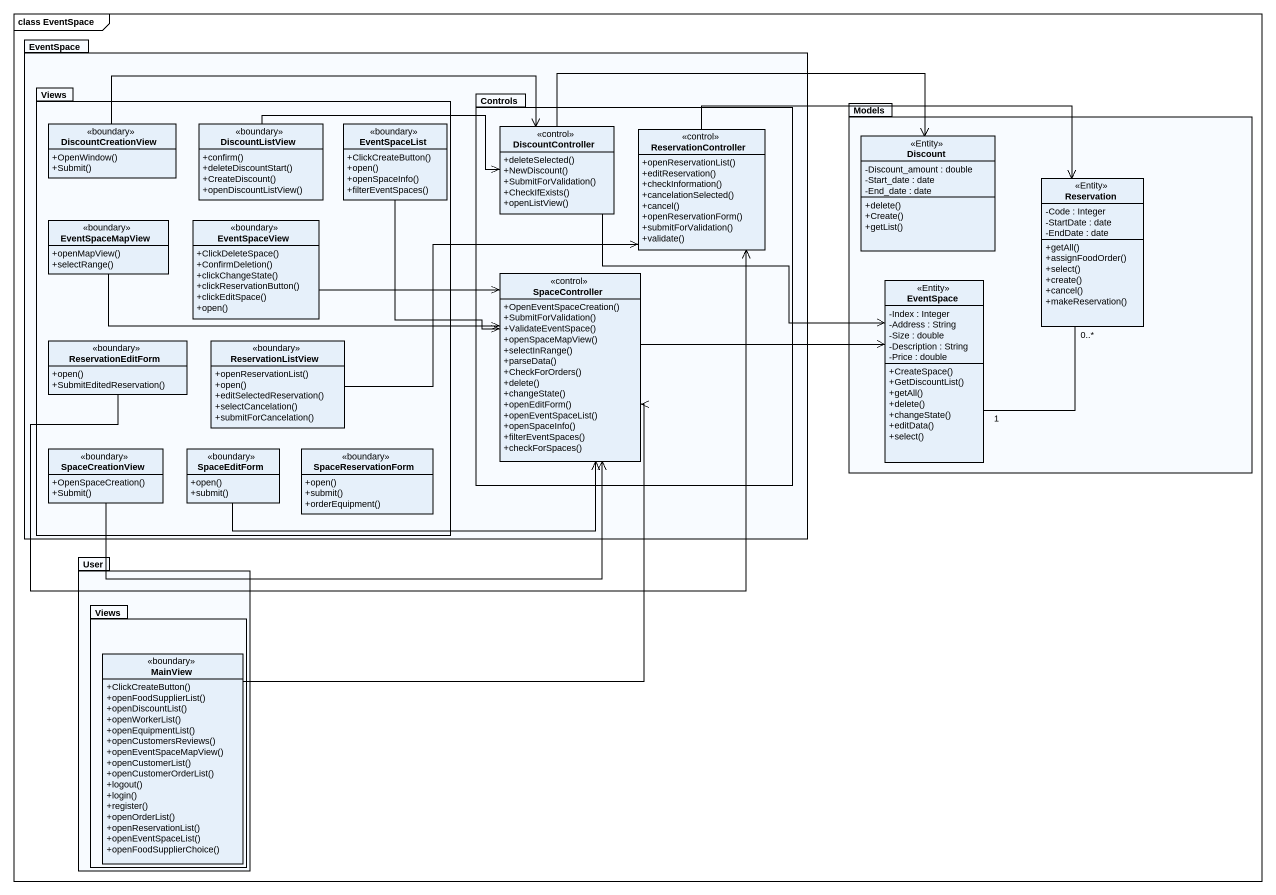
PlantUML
@startuml
mainframe class EventSpace
hide circle
hide empty members
skinparam classAttributeIconSize 0
package EventSpace {
  package Views {
    class DiscountCreationView <<boundary>> {
      +OpenWindow()
      +Submit()
    }
    class DiscountListView <<boundary>> {
      +confirm()
      +deleteDiscountStart()
      +CreateDiscount()
      +openDiscountListView()
    }
    class EventSpaceList <<boundary>> {
      +ClickCreateButton()
      +open()
      +openSpaceInfo()
      +filterEventSpaces()
    }
    class EventSpaceMapView <<boundary>> {
      +openMapView()
      +selectRange()
    }
    class EventSpaceView <<boundary>> {
      +ClickDeleteSpace()
      +ConfirmDeletion()
      +clickChangeState()
      +clickReservationButton()
      +clickEditSpace()
      +open()
    }
    class ReservationEditForm <<boundary>> {
      +open()
      +SubmitEditedReservation()
    }
    class ReservationListView <<boundary>> {
      +openReservationList()
      +open()
      +editSelectedReservation()
      +selectCancelation()
      +submitForCancelation()
    }
    class SpaceCreationView <<boundary>> {
      +OpenSpaceCreation()
      +Submit()
    }
    class SpaceEditForm <<boundary>> {
      +open()
      +submit()
    }
    class SpaceReservationForm <<boundary>> {
      +open()
      +submit()
      +orderEquipment()
    }
  }
  package Controls {
    class DiscountController <<control>> {
      +deleteSelected()
      +NewDiscount()
      +SubmitForValidation()
      +CheckIfExists()
      +openListView()
    }
    class ReservationController <<control>> {
      +openReservationList()
      +editReservation()
      +checkInformation()
      +cancelationSelected()
      +cancel()
      +openReservationForm()
      +submitForValidation()
      +validate()
    }
    class SpaceController <<control>> {
      +OpenEventSpaceCreation()
      +SubmitForValidation()
      +ValidateEventSpace()
      +openSpaceMapView()
      +selectInRange()
      +parseData()
      +CheckForOrders()
      +delete()
      +changeState()
      +openEditForm()
      +openEventSpaceList()
      +openSpaceInfo()
      +filterEventSpaces()
      +checkForSpaces()
    }
  }
}
package Models {
  class Discount <<Entity>> {
    -Discount_amount : double
    -Start_date : date
    -End_date : date
    +delete()
    +Create()
    +getList()
  }
  class Reservation <<Entity>> {
    -Code : Integer
    -StartDate : date
    -EndDate : date
    +getAll()
    +assignFoodOrder()
    +select()
    +create()
    +cancel()
    +makeReservation()
  }
  class "EventSpace" as EventSpace_2 <<Entity>> {
    -Index : Integer
    -Address : String
    -Size : double
    -Description : String
    -Price : double
    +CreateSpace()
    +GetDiscountList()
    +getAll()
    +delete()
    +changeState()
    +editData()
    +select()
  }
}
package User {
  package "Views" as Views_2 {
    class MainView <<boundary>> {
      +ClickCreateButton()
      +openFoodSupplierList()
      +openDiscountList()
      +openWorkerList()
      +openEquipmentList()
      +openCustomersReviews()
      +openEventSpaceMapView()
      +openCustomerList()
      +openCustomerOrderList()
      +logout()
      +login()
      +register()
      +openOrderList()
      +openReservationList()
      +openEventSpaceList()
      +openFoodSupplierChoice()
    }
  }
}
DiscountCreationView -right-> DiscountController
DiscountListView -right-> DiscountController
EventSpaceList --> SpaceController
DiscountController -right-> Discount
DiscountController -right-> EventSpace_2
ReservationController -right-> Reservation
EventSpaceMapView -right-> SpaceController
EventSpaceView -right-> SpaceController
SpaceController -right-> EventSpace_2
EventSpace_2 "1" -up- "0..*" Reservation
ReservationEditForm -right-> ReservationController
ReservationListView -right-> ReservationController
SpaceCreationView -right-> SpaceController
SpaceEditForm -right-> SpaceController
MainView -up-> SpaceController
@enduml
